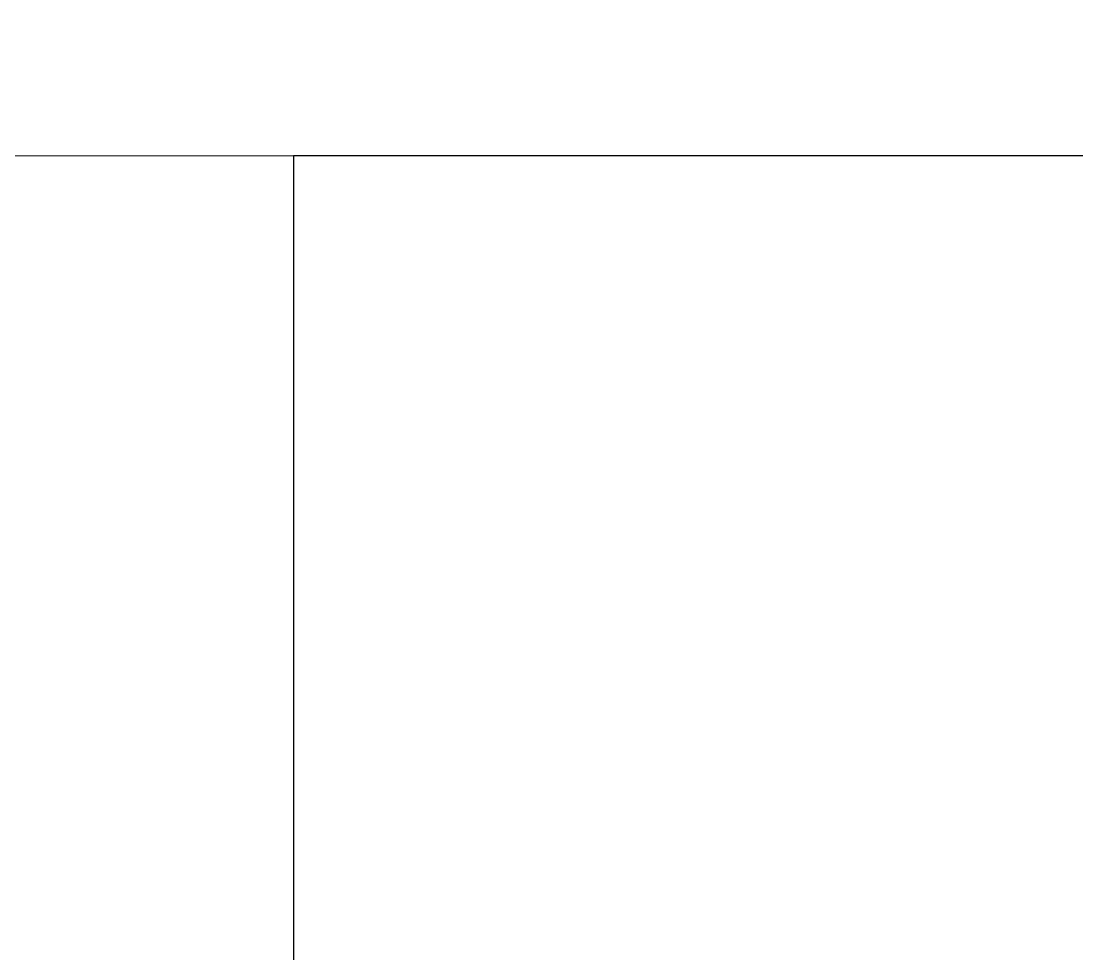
# Model space of a CAD drawing. Header units: millimetres. Extents: x -17017 to 628417, y -109036 to 199237.
# Drawn here: x 337944.728 to 337948.524, y -80985.282 to -80981.931 of the extents above; entities that cross this region are included whole.
import ezdxf

# ---------------------------------------------------------------- set-up
doc = ezdxf.new("R2010")
doc.units = ezdxf.units.MM
for name, color, linetype, lineweight in [('A-GENM-____-MCUT', 7, 'Continuous', 25), ('A-GENM-____-OTLN-1', 7, 'Continuous', 25), ('A-WALL-____-MCUT-3', 7, 'Continuous', 9), ('A-WALL-____-PATT-1', 7, 'Continuous', 9)]:
    doc.layers.add(name, color=color, linetype=linetype, lineweight=lineweight)

# ---------------------------------------------------------------- blocks, each defined once
blk = doc.blocks.new('Фахверк_СКБ_Уголок - 200_3960-28268576-АР1_План отверстий 3 этажа в осях 1-64_А-ГГ')
at = {"layer": 'A-GENM-____-MCUT'}
for p, q in [((200, 150), (200, 156)), ((131, 150), (200, 150))]:
    blk.add_line(p, q, dxfattribs=at)

msp = doc.modelspace()

# ---------------------------------------------------------------- hatches: boundary and pattern name
at = {"layer": 'A-WALL-____-PATT-1'}
h = msp.add_hatch(dxfattribs=at)
h.set_pattern_fill('FP_6', color=256, style=0, pattern_type=2)
h.set_pattern_definition([(135, (283770.707, -86863.456), (-35.35534, -35.35534), [])])
h.paths.add_polyline_path([(343120.7074, -80982.4142), (343120.7074, -80782.4142), (342720.7074, -80782.4142), (342720.7074, -80982.4142)], flags=0)
h.paths.add_polyline_path([(339795.7074, -80982.4142), (340514.7074, -80982.4142), (340514.7074, -80913.4142), (340520.7074, -80913.4142), (340520.7074, -80851.4142), (340514.7074, -80851.4142), (340514.7074, -80782.4142), (339726.7074, -80782.4142), (339726.7074, -80851.4142), (339720.7074, -80851.4142), (339720.7074, -80913.4142), (339726.7074, -80913.4142), (339726.7074, -80982.4142)], flags=0)
h.paths.add_polyline_path([(342020.7074, -80982.4142), (342020.7074, -80782.4142), (341426.7074, -80782.4142), (341426.7074, -80851.4142), (341420.7074, -80851.4142), (341420.7074, -80913.4142), (341426.7074, -80913.4142), (341426.7074, -80982.4142), (341495.7074, -80982.4142)], flags=0)
h.paths.add_polyline_path([(338014.7074, -80982.4142), (338014.7074, -80913.4142), (338020.7074, -80913.4142), (338020.7074, -80851.4142), (338014.7074, -80851.4142), (338014.7074, -80782.4142), (337620.7074, -80782.4142), (337620.7074, -80982.4142), (337945.7074, -80982.4142)], flags=0)

# ---------------------------------------------------------------- linework, layer by layer
at = {"layer": 'A-WALL-____-MCUT-3'}
msp.add_line((337620.7074, -80982.4142), (337945.7074, -80982.4142), dxfattribs=at)

# ---------------------------------------------------------------- block references
at = {"layer": 'A-GENM-____-OTLN-1', "rotation": 180}
msp.add_blockref('Фахверк_СКБ_Уголок - 200_3960-28268576-АР1_План отверстий 3 этажа в осях 1-64_А-ГГ', (338145.7074, -80832.4142), dxfattribs=at)

doc.saveas('drawing.dxf')
